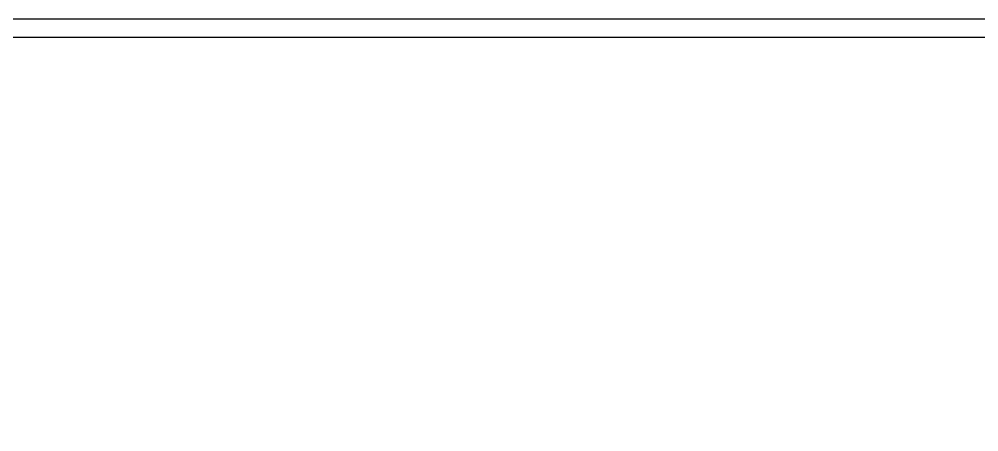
# Model space of a CAD drawing. Header units: inches. Extents: x 478327 to 492265, y -26791 to -22136.
# Drawn here: x 480930.6 to 481247, y -22982.5 to -22846.5 of the extents above; entities that cross this region are included whole.
import ezdxf

# ---------------------------------------------------------------- set-up
doc = ezdxf.new("R2010")
doc.units = ezdxf.units.IN
doc.header["$MEASUREMENT"] = 0
doc.layers.add('Parking', color=7, linetype='Continuous')

msp = doc.modelspace()

# ---------------------------------------------------------------- linework, layer by layer
for radius, start, end in [(464.889, 28.50885, 123.65254), (454.389, 50.42105, 123.51508), (443.889, 50.42105, 123.37109), (433.389, 50.42105, 123.22007)]:
    msp.add_arc((480717.183, -23405.778, 6.93), radius, start, end)
at = {"layer": 'Parking'}
for p, q in [((482298.957, -22846.538), (479508.037, -22846.538)), ((482304.957, -22852.538), (479502.037, -22852.538))]:
    msp.add_line(p, q, dxfattribs=at)

doc.saveas('drawing.dxf')
